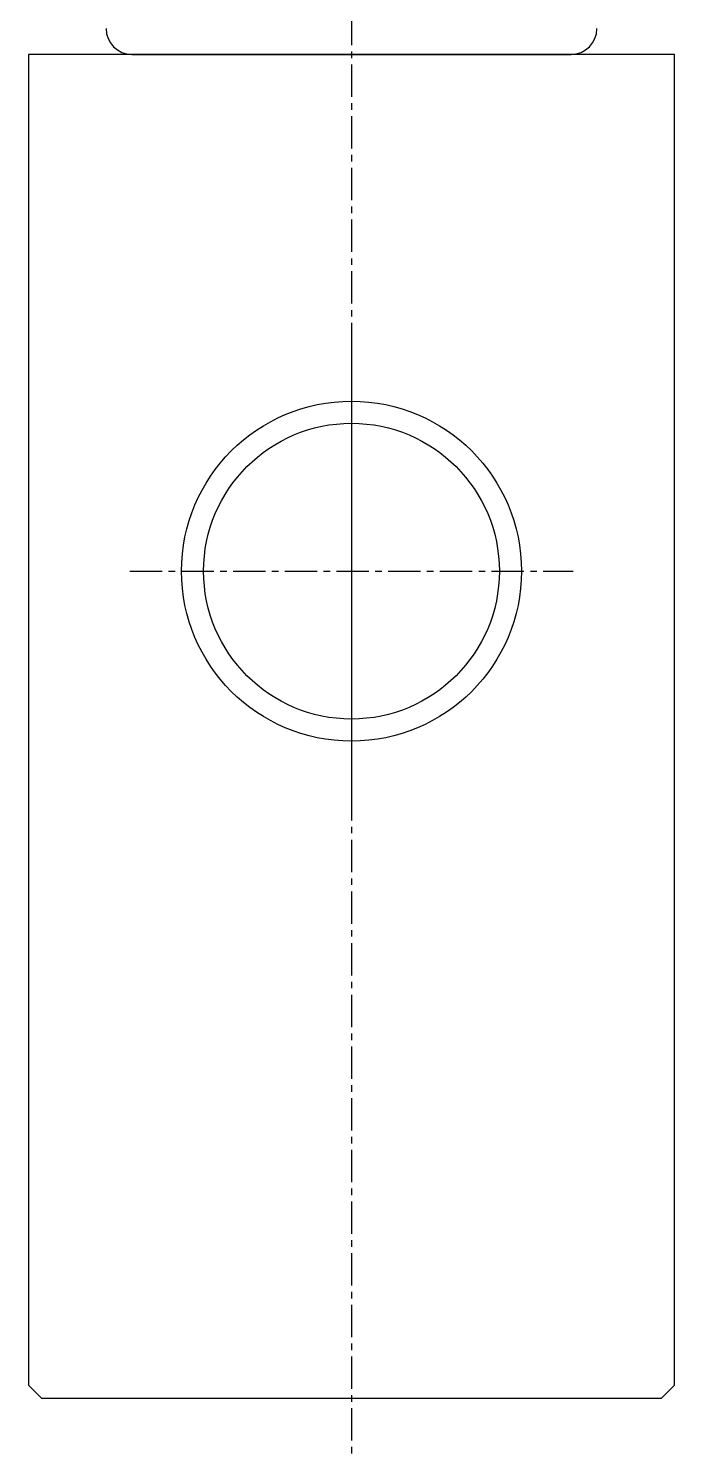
# Model space of a CAD drawing. Extents: x 25 to 315, y -155 to 84.
# Drawn here: x 282.6 to 307.6, y -113.4 to -58.2 of the extents above; entities that cross this region are included whole.
import ezdxf

# ---------------------------------------------------------------- set-up
doc = ezdxf.new("R2010")
doc.units = 0
doc.linetypes.add('CENTER', pattern=[2, 1.25, -0.25, 0.25, -0.25])
doc.layers.get('0').update_dxf_attribs({"linetype": 'CONTINUOUS'})
doc.layers.add('CENTER', color=1, linetype='CENTER')

msp = doc.modelspace()

# ---------------------------------------------------------------- linework, layer by layer
at = {"color": 7, "linetype": 'CONTINUOUS'}
for p, q in [((282.635, -59.245), (282.635, -110.745)), ((287.085, -59.245), (282.635, -59.245)), ((286.635, -59.245), (303.635, -59.245)), ((303.635, -59.245), (286.635, -59.245)), ((287.085, -59.245), (289.135, -59.245)), ((287.085, -59.245), (289.135, -59.245)), ((301.135, -59.245), (289.135, -59.245)), ((301.135, -59.245), (289.135, -59.245)), ((301.135, -59.245), (303.185, -59.245)), ((301.135, -59.245), (303.185, -59.245)), ((307.635, -59.245), (303.185, -59.245)), ((307.635, -110.745), (307.635, -59.245)), ((283.135, -111.245), (282.635, -110.745)), ((307.635, -110.745), (307.135, -111.245)), ((283.135, -111.245), (307.135, -111.245))]:
    msp.add_line(p, q, dxfattribs=at)
at = {"color": 3, "linetype": 'CONTINUOUS'}
msp.add_circle((295.135, -79.245), 6.579, dxfattribs=at)
at = {"color": 7, "linetype": 'CONTINUOUS'}
msp.add_circle((295.135, -79.245), 5.723, dxfattribs=at)
for centre, start, end in [((286.635, -58.245), 180, 270), ((303.635, -58.245), 270, 0)]:
    msp.add_arc(centre, 1, start, end, dxfattribs=at)
msp.add_point((295.135, -59.245), dxfattribs=at)
at = {"layer": 'CENTER', "color": 1, "linetype": 'CENTER'}
for p, q in [((295.135, 6.361), (295.135, -113.429)), ((295.135, -70.666), (295.135, -87.823)), ((286.557, -79.245), (303.714, -79.245))]:
    msp.add_line(p, q, dxfattribs=at)

doc.saveas('drawing.dxf')
